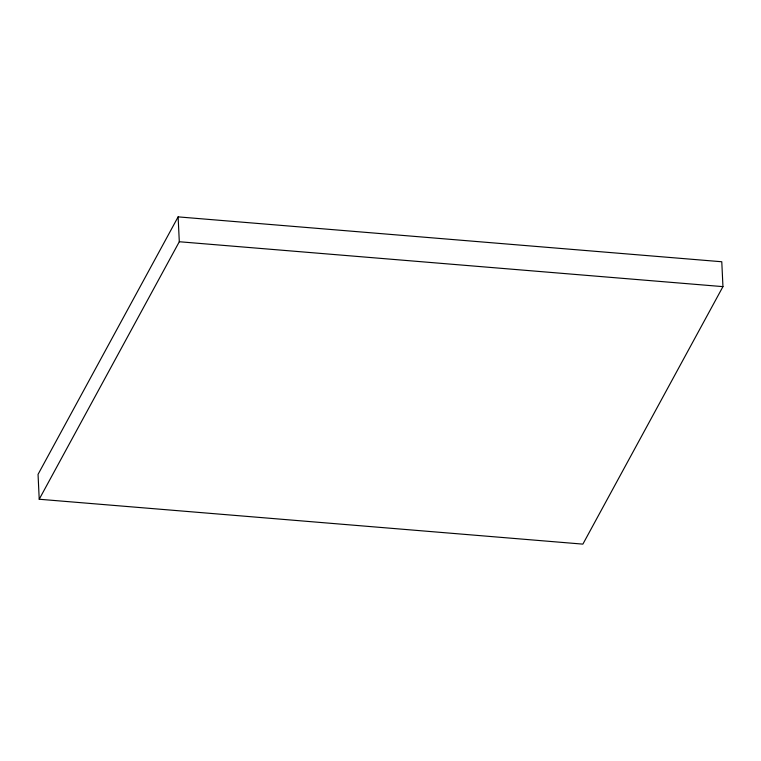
<?xml version="1.0" encoding="UTF-8"?>
<svg xmlns="http://www.w3.org/2000/svg" width="761" height="761" viewBox="0 0 761 761"><rect width="100%" height="100%" fill="white"/><g stroke="black" fill="none" stroke-linecap="round" stroke-linejoin="round"><path stroke-width="1.14" d="M178.122 216.875L38.05 474.369L39.22 499.245L582.878 544.125L722.95 286.631L721.78 261.755L178.122 216.875L179.301 241.741L39.22 499.245M179.301 241.741L722.95 286.631"/></g></svg>
